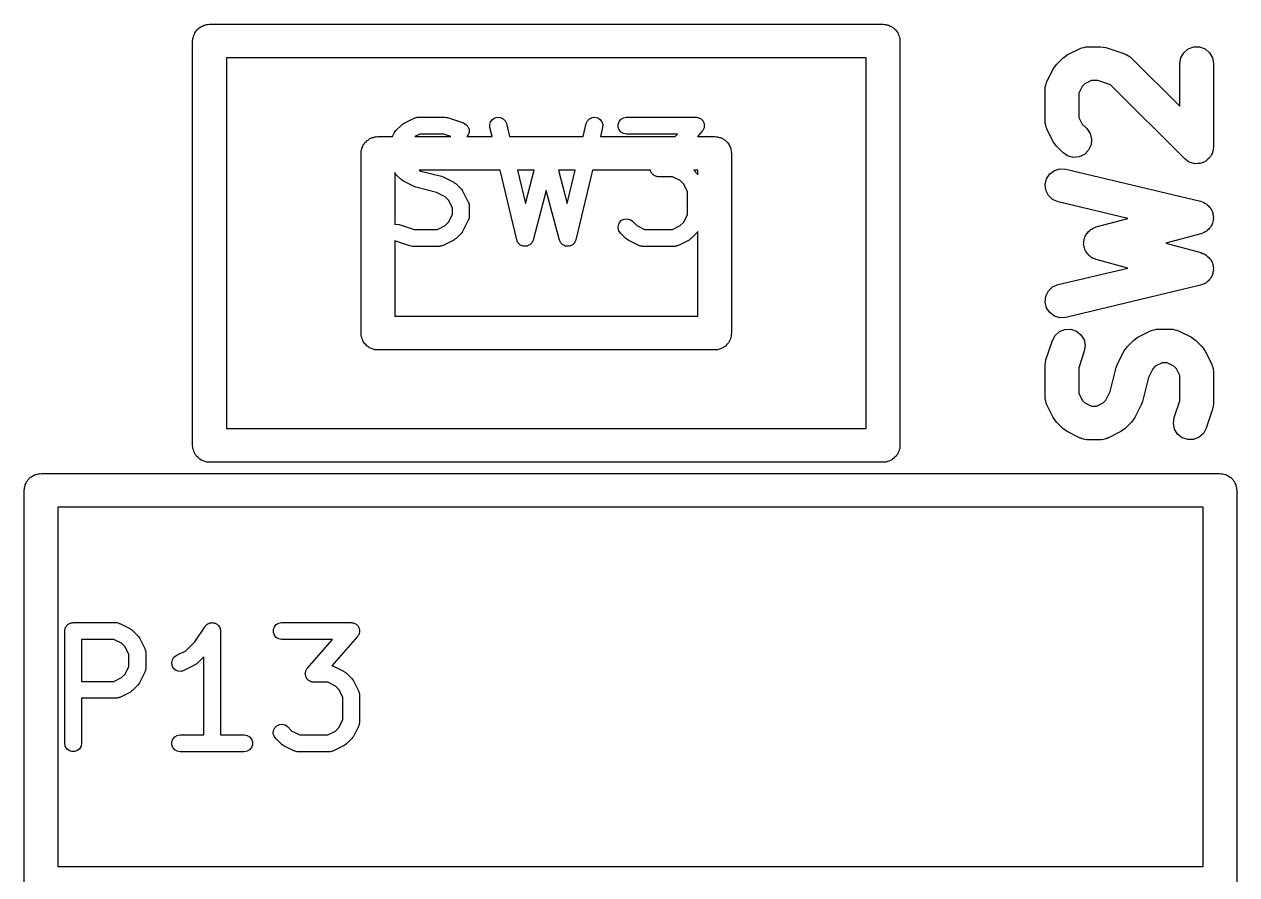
# Model space of a CAD drawing. Extents: x -2.2 to 86.5, y -78.6 to 9.2.
# Drawn here: x -0.15 to 10.65, y -54.62 to -47.05 of the extents above; entities that cross this region are included whole.
import ezdxf

# ---------------------------------------------------------------- set-up
doc = ezdxf.new("R2010")
doc.units = 0
doc.header["$MEASUREMENT"] = 0
doc.layers.add('BLACK', color=7, linetype='CONTINUOUS')

msp = doc.modelspace()

# ---------------------------------------------------------------- linework, layer by layer
at = {"layer": 'Black'}
for p, q in [((1.39515, -47.0951), (1.40358, -47.0851)), ((1.40358, -47.0851), (1.41495, -47.0785)), ((1.41495, -47.0785), (1.425, -47.0701)), ((1.425, -47.0701), (1.43733, -47.0656)), ((1.43733, -47.0656), (1.4487, -47.059)), ((1.4487, -47.059), (1.46162, -47.0568)), ((1.46162, -47.0568), (1.47395, -47.0523)), ((1.47395, -47.0523), (1.48707, -47.0523)), ((1.48707, -47.0523), (1.5, -47.05)), ((1.5, -47.05), (7.5, -47.05)), ((7.5, -47.05), (7.51293, -47.0523)), ((7.51293, -47.0523), (7.52605, -47.0523)), ((7.52605, -47.0523), (7.53838, -47.0568)), ((7.53838, -47.0568), (7.5513, -47.059)), ((7.5513, -47.059), (7.56267, -47.0656)), ((7.56267, -47.0656), (7.575, -47.0701)), ((7.575, -47.0701), (7.58505, -47.0785)), ((7.58505, -47.0785), (7.59642, -47.0851)), ((7.59642, -47.0851), (7.60485, -47.0951)), ((1.35, -47.2), (1.35228, -47.1871)), ((1.35228, -47.174), (1.35677, -47.1616)), ((1.35228, -47.1871), (1.35228, -47.174)), ((1.35677, -47.1616), (1.35905, -47.1487)), ((1.35905, -47.1487), (1.36561, -47.1373)), ((1.36561, -47.1373), (1.3701, -47.125)), ((1.3701, -47.125), (1.37853, -47.1149)), ((1.37853, -47.1149), (1.38509, -47.1036)), ((1.38509, -47.1036), (1.39515, -47.0951)), ((7.60485, -47.0951), (7.61491, -47.1036)), ((7.61491, -47.1036), (7.62147, -47.1149)), ((7.62147, -47.1149), (7.6299, -47.125)), ((7.6299, -47.125), (7.63439, -47.1373)), ((7.63439, -47.1373), (7.64095, -47.1487)), ((7.64095, -47.1487), (7.64323, -47.1616)), ((7.64323, -47.1616), (7.64772, -47.174)), ((7.64772, -47.174), (7.64772, -47.1871)), ((7.64772, -47.1871), (7.65, -47.2)), ((1.35, -50.8), (1.35, -47.2)), ((7.65, -47.2), (7.65, -50.8)), ((9.14006, -47.323), (9.25435, -47.2658)), ((9.25435, -47.2658), (9.26264, -47.2634)), ((9.26264, -47.2634), (9.27013, -47.259)), ((9.27013, -47.259), (9.28743, -47.256)), ((9.28743, -47.256), (9.30428, -47.251)), ((9.30428, -47.251), (9.31292, -47.2515)), ((9.31292, -47.2515), (9.32143, -47.25)), ((9.32143, -47.25), (9.43571, -47.25)), ((9.43571, -47.25), (9.45939, -47.2542)), ((9.45939, -47.2542), (9.48315, -47.2577)), ((9.48315, -47.2577), (9.65458, -47.3148)), ((10.1519, -47.3487), (10.1779, -47.3036)), ((10.1779, -47.3036), (10.2179, -47.2701)), ((10.2179, -47.2701), (10.2668, -47.2523)), ((10.2668, -47.2523), (10.3189, -47.2523)), ((10.3189, -47.2523), (10.3679, -47.2701)), ((10.3679, -47.2701), (10.4078, -47.3036)), ((10.4078, -47.3036), (10.4338, -47.3487)), ((1.65, -47.35), (1.65, -50.65)), ((7.35, -47.35), (1.65, -47.35)), ((7.35, -50.65), (7.35, -47.35)), ((9.03016, -47.4279), (9.04393, -47.4082)), ((9.04393, -47.4082), (9.10108, -47.3511)), ((9.10108, -47.3511), (9.12076, -47.3373)), ((9.12076, -47.3373), (9.14006, -47.323)), ((9.65458, -47.3148), (9.66218, -47.319)), ((9.66218, -47.319), (9.67054, -47.3212)), ((9.67054, -47.3212), (9.68493, -47.3313)), ((9.68493, -47.3313), (9.70039, -47.3396)), ((9.70039, -47.3396), (9.70613, -47.3461)), ((9.70613, -47.3461), (9.71321, -47.3511)), ((9.71321, -47.3511), (10.1429, -47.7807)), ((10.1429, -47.4), (10.1519, -47.3487)), ((10.1429, -47.7807), (10.1429, -47.4)), ((10.4338, -47.3487), (10.4429, -47.4)), ((10.4429, -47.4), (10.4429, -48.1429)), ((8.95869, -47.5615), (9.01584, -47.4472)), ((9.01584, -47.4472), (9.03016, -47.4279)), ((8.94286, -47.6286), (8.94436, -47.6201)), ((8.94384, -47.6114), (8.94885, -47.5946)), ((8.94436, -47.6201), (8.94384, -47.6114)), ((8.94885, -47.5946), (8.9519, -47.5773)), ((8.9519, -47.5773), (8.95623, -47.5698)), ((8.95623, -47.5698), (8.95869, -47.5615)), ((9.27328, -47.6031), (9.24286, -47.664)), ((9.296, -47.5804), (9.27328, -47.6031)), ((9.35684, -47.55), (9.296, -47.5804)), ((9.41137, -47.55), (9.35684, -47.55)), ((9.52611, -47.5882), (9.41137, -47.55)), ((10.1868, -48.2489), (9.52611, -47.5882)), ((8.94286, -47.9143), (8.94286, -47.6286)), ((9.24286, -47.664), (9.24286, -47.8789)), ((3.16125, -47.9946), (3.20887, -47.947)), ((3.20887, -47.947), (3.21871, -47.9401)), ((3.21871, -47.9401), (3.22836, -47.9329)), ((3.22836, -47.9329), (3.3236, -47.8853)), ((3.3236, -47.8853), (3.32775, -47.8841)), ((3.32775, -47.8841), (3.33149, -47.8819)), ((3.33149, -47.8819), (3.34015, -47.8804)), ((3.34015, -47.8804), (3.34857, -47.8779)), ((3.34857, -47.8779), (3.35288, -47.8781)), ((3.35288, -47.8781), (3.35714, -47.8774)), ((3.35714, -47.8774), (3.59524, -47.8774)), ((3.59524, -47.8774), (3.60708, -47.8795)), ((3.60708, -47.8795), (3.61896, -47.8812)), ((3.61896, -47.8812), (3.76181, -47.9288)), ((3.76181, -47.9288), (3.78472, -47.9413)), ((3.78472, -47.9413), (3.802, -47.9607)), ((3.99693, -47.9437), (4.00437, -47.9188)), ((3.99847, -47.9698), (3.99693, -47.9437)), ((4.00437, -47.9188), (4.0199, -47.8979)), ((4.0199, -47.8979), (4.04165, -47.8835)), ((4.04165, -47.8835), (4.06699, -47.8775)), ((4.06699, -47.8775), (4.09286, -47.8805)), ((4.09286, -47.8805), (4.11615, -47.8922)), ((4.11615, -47.8922), (4.13405, -47.9111)), ((4.13405, -47.9111), (4.14439, -47.935)), ((4.14439, -47.935), (4.17177, -48.05)), ((4.82823, -48.05), (4.85561, -47.935)), ((4.85561, -47.935), (4.86595, -47.9111)), ((4.86595, -47.9111), (4.88385, -47.8922)), ((4.88385, -47.8922), (4.90714, -47.8805)), ((4.90714, -47.8805), (4.93301, -47.8775)), ((4.93301, -47.8775), (4.95835, -47.8835)), ((4.95835, -47.8835), (4.9801, -47.8979)), ((4.9801, -47.8979), (4.99563, -47.9188)), ((4.99563, -47.9188), (5.00307, -47.9437)), ((5.00307, -47.9437), (5.00153, -47.9698)), ((5.14042, -47.9394), (5.14933, -47.9149)), ((5.14042, -47.9654), (5.14042, -47.9394)), ((5.14933, -47.9149), (5.16608, -47.8949)), ((5.16608, -47.8949), (5.18863, -47.8819)), ((5.18863, -47.8819), (5.21429, -47.8774)), ((5.21429, -47.8774), (5.83333, -47.8774)), ((5.83333, -47.8774), (5.84055, -47.8787)), ((5.84055, -47.8787), (5.84788, -47.8788)), ((5.84788, -47.8788), (5.85329, -47.8809)), ((5.85329, -47.8809), (5.85899, -47.8819)), ((5.85899, -47.8819), (5.86533, -47.8856)), ((5.86533, -47.8856), (5.87217, -47.8882)), ((5.87217, -47.8882), (5.87653, -47.892)), ((5.87653, -47.892), (5.88154, -47.8949)), ((5.88154, -47.8949), (5.88625, -47.9005)), ((5.88625, -47.9005), (5.89177, -47.9054)), ((5.89177, -47.9054), (5.89457, -47.9104)), ((5.89457, -47.9104), (5.89829, -47.9149)), ((5.89829, -47.9149), (5.90079, -47.9218)), ((5.90079, -47.9218), (5.90433, -47.9282)), ((5.90433, -47.9282), (5.90521, -47.9339)), ((5.90521, -47.9339), (5.90719, -47.9394)), ((5.90719, -47.9394), (5.90719, -47.9467)), ((5.90719, -47.9467), (5.90832, -47.9539)), ((8.94436, -47.9228), (8.94286, -47.9143)), ((8.94384, -47.9314), (8.94436, -47.9228)), ((8.94885, -47.9483), (8.94384, -47.9314)), ((8.9519, -47.9656), (8.94885, -47.9483)), ((9.24286, -47.8789), (9.27328, -47.9397)), ((9.27328, -47.9397), (9.31321, -47.9796)), ((2.93733, -48.0656), (2.9487, -48.059)), ((2.9487, -48.059), (2.96162, -48.0568)), ((2.96162, -48.0568), (2.97395, -48.0523)), ((2.97395, -48.0523), (2.98707, -48.0523)), ((2.98707, -48.0523), (3, -48.05)), ((3, -48.05), (3.12924, -48.05)), ((3.12924, -48.05), (3.1472, -48.0141)), ((3.1472, -48.0141), (3.15437, -48.0044)), ((3.15437, -48.0044), (3.16125, -47.9946)), ((3.37485, -48.0274), (3.32961, -48.05)), ((3.32961, -48.05), (3.65092, -48.05)), ((3.58307, -48.0274), (3.37485, -48.0274)), ((3.65092, -48.05), (3.58307, -48.0274)), ((3.80405, -48.0357), (3.79271, -48.05)), ((3.79271, -48.05), (4.01757, -48.05)), ((3.802, -47.9607), (3.81157, -47.985)), ((3.81228, -48.011), (3.80405, -48.0357)), ((3.81157, -47.985), (3.81228, -48.011)), ((4.01757, -48.05), (3.99847, -47.9698)), ((4.17177, -48.05), (4.82823, -48.05)), ((5.00153, -47.9698), (4.98243, -48.05)), ((4.98243, -48.05), (5.64826, -48.05)), ((5.14933, -47.9899), (5.14042, -47.9654)), ((5.16608, -48.0098), (5.14933, -47.9899)), ((5.18863, -48.0229), (5.16608, -48.0098)), ((5.21429, -48.0274), (5.18863, -48.0229)), ((5.66805, -48.0274), (5.21429, -48.0274)), ((5.64826, -48.05), (5.66805, -48.0274)), ((5.88978, -48.0018), (5.84757, -48.05)), ((5.84757, -48.05), (6, -48.05)), ((5.89357, -47.9955), (5.88978, -48.0018)), ((5.89829, -47.9899), (5.89357, -47.9955)), ((5.90027, -47.9844), (5.89829, -47.9899)), ((5.90327, -47.9795), (5.90027, -47.9844)), ((5.90469, -47.9723), (5.90327, -47.9795)), ((5.90719, -47.9654), (5.90469, -47.9723)), ((5.90832, -47.9539), (5.90719, -47.9596)), ((5.90719, -47.9596), (5.90719, -47.9654)), ((6, -48.05), (6.01293, -48.0523)), ((6.01293, -48.0523), (6.02605, -48.0523)), ((6.02605, -48.0523), (6.03838, -48.0568)), ((6.03838, -48.0568), (6.0513, -48.059)), ((6.0513, -48.059), (6.06267, -48.0656)), ((8.95623, -47.9731), (8.9519, -47.9656)), ((8.95869, -47.9814), (8.95623, -47.9731)), ((9.01584, -48.0957), (8.95869, -47.9814)), ((9.31321, -47.9796), (9.34309, -48.0223)), ((9.34309, -48.0223), (9.35657, -48.0726)), ((2.85228, -48.174), (2.85677, -48.1616)), ((2.85677, -48.1616), (2.85905, -48.1487)), ((2.85905, -48.1487), (2.86561, -48.1373)), ((2.86561, -48.1373), (2.8701, -48.125)), ((2.8701, -48.125), (2.87853, -48.1149)), ((2.87853, -48.1149), (2.88509, -48.1036)), ((2.88509, -48.1036), (2.89515, -48.0951)), ((2.89515, -48.0951), (2.90358, -48.0851)), ((2.90358, -48.0851), (2.91495, -48.0785)), ((2.91495, -48.0785), (2.925, -48.0701)), ((2.925, -48.0701), (2.93733, -48.0656)), ((6.06267, -48.0656), (6.075, -48.0701)), ((6.075, -48.0701), (6.08505, -48.0785)), ((6.08505, -48.0785), (6.09642, -48.0851)), ((6.09642, -48.0851), (6.10485, -48.0951)), ((6.10485, -48.0951), (6.11491, -48.1036)), ((6.11491, -48.1036), (6.12147, -48.1149)), ((6.12147, -48.1149), (6.1299, -48.125)), ((6.1299, -48.125), (6.13439, -48.1373)), ((6.13439, -48.1373), (6.14095, -48.1487)), ((6.14095, -48.1487), (6.14323, -48.1616)), ((6.14323, -48.1616), (6.14772, -48.174)), ((9.03016, -48.115), (9.01584, -48.0957)), ((9.04393, -48.1346), (9.03016, -48.115)), ((9.10108, -48.1918), (9.04393, -48.1346)), ((9.35203, -48.1245), (9.33001, -48.1717)), ((9.35657, -48.0726), (9.35203, -48.1245)), ((10.4395, -48.1622), (10.4377, -48.1817)), ((10.4429, -48.1429), (10.4395, -48.1622)), ((2.85, -48.2), (2.85228, -48.1871)), ((2.85, -49.8), (2.85, -48.2)), ((2.85228, -48.1871), (2.85228, -48.174)), ((6.14772, -48.174), (6.14772, -48.1871)), ((6.14772, -48.1871), (6.15, -48.2)), ((6.15, -48.2), (6.15, -49.8)), ((9.14375, -48.2217), (9.10108, -48.1918)), ((9.19407, -48.2351), (9.14375, -48.2217)), ((9.24597, -48.2306), (9.19407, -48.2351)), ((9.29318, -48.2086), (9.24597, -48.2306)), ((9.33001, -48.1717), (9.29318, -48.2086)), ((10.2028, -48.2602), (10.1868, -48.2489)), ((10.2179, -48.2728), (10.2028, -48.2602)), ((10.2241, -48.275), (10.2179, -48.2728)), ((10.2295, -48.2788), (10.2241, -48.275)), ((10.3679, -48.2728), (10.3494, -48.2795)), ((10.3729, -48.2685), (10.3679, -48.2728)), ((10.3789, -48.2657), (10.3729, -48.2685)), ((10.3927, -48.2519), (10.3789, -48.2657)), ((10.4078, -48.2393), (10.3927, -48.2519)), ((10.4111, -48.2336), (10.4078, -48.2393)), ((10.4157, -48.2289), (10.4111, -48.2336)), ((10.424, -48.2111), (10.4157, -48.2289)), ((10.4338, -48.1942), (10.424, -48.2111)), ((10.435, -48.1877), (10.4338, -48.1942)), ((10.4377, -48.1817), (10.435, -48.1877)), ((3.15437, -48.3765), (3.15, -48.3706)), ((3.15, -48.3706), (3.15, -48.8328)), ((3.16125, -48.3864), (3.15437, -48.3765)), ((4.089, -48.35), (3.36771, -48.35)), ((3.36771, -48.35), (3.38332, -48.3578)), ((3.38332, -48.3578), (3.56581, -48.4034)), ((4.23656, -48.9698), (4.089, -48.35)), ((4.2432, -48.35), (4.31364, -48.6459)), ((4.39254, -48.35), (4.2432, -48.35)), ((4.31364, -48.6459), (4.39254, -48.35)), ((4.60746, -48.35), (4.68636, -48.6459)), ((4.7568, -48.35), (4.60746, -48.35)), ((4.68636, -48.6459), (4.7568, -48.35)), ((4.911, -48.35), (4.76344, -48.9698)), ((5.42746, -48.35), (4.911, -48.35)), ((5.42812, -48.3518), (5.42746, -48.35)), ((5.42901, -48.3575), (5.42812, -48.3518)), ((5.43254, -48.3639), (5.42901, -48.3575)), ((5.43505, -48.3708), (5.43254, -48.3639)), ((5.43877, -48.3753), (5.43505, -48.3708)), ((5.44156, -48.3803), (5.43877, -48.3753)), ((5.44708, -48.3852), (5.44156, -48.3803)), ((5.81321, -48.35), (5.83875, -48.3755)), ((5.85, -48.35), (5.81321, -48.35)), ((5.83875, -48.3755), (5.84563, -48.3854)), ((5.85, -48.3913), (5.85, -48.35)), ((8.95519, -48.4262), (8.98386, -48.3827)), ((8.98386, -48.3827), (9.02568, -48.3516)), ((9.02568, -48.3516), (9.0756, -48.3367)), ((9.0756, -48.3367), (9.1276, -48.3398)), ((9.1276, -48.3398), (10.3276, -48.6255)), ((10.2484, -48.2839), (10.2295, -48.2788)), ((10.2668, -48.2906), (10.2484, -48.2839)), ((10.2734, -48.2906), (10.2668, -48.2906)), ((10.2798, -48.2923), (10.2734, -48.2906)), ((10.2993, -48.2906), (10.2798, -48.2923)), ((10.3189, -48.2906), (10.2993, -48.2906)), ((10.3251, -48.2883), (10.3189, -48.2906)), ((10.3317, -48.2877), (10.3251, -48.2883)), ((10.3494, -48.2795), (10.3317, -48.2877)), ((3.20887, -48.434), (3.16125, -48.3864)), ((3.21871, -48.4409), (3.20887, -48.434)), ((3.22836, -48.448), (3.21871, -48.4409)), ((3.3236, -48.4957), (3.22836, -48.448)), ((3.56581, -48.4034), (3.5733, -48.4068)), ((3.5733, -48.4068), (3.58116, -48.4091)), ((3.58116, -48.4091), (3.6764, -48.4567)), ((3.6764, -48.4567), (3.68606, -48.4639)), ((3.68606, -48.4639), (3.69589, -48.4708)), ((3.69589, -48.4708), (3.74351, -48.5184)), ((5.45179, -48.3908), (5.44708, -48.3852)), ((5.45681, -48.3937), (5.45179, -48.3908)), ((5.46116, -48.3975), (5.45681, -48.3937)), ((5.468, -48.4001), (5.46116, -48.3975)), ((5.47435, -48.4038), (5.468, -48.4001)), ((5.48005, -48.4048), (5.47435, -48.4038)), ((5.48545, -48.4069), (5.48005, -48.4048)), ((5.49278, -48.4071), (5.48545, -48.4069)), ((5.5, -48.4083), (5.49278, -48.4071)), ((5.62515, -48.4083), (5.5, -48.4083)), ((5.69367, -48.4426), (5.62515, -48.4083)), ((5.72408, -48.473), (5.69367, -48.4426)), ((5.75833, -48.5415), (5.72408, -48.473)), ((5.84563, -48.3854), (5.85, -48.3913)), ((8.94312, -48.4768), (8.95519, -48.4262)), ((8.94911, -48.5286), (8.94312, -48.4768)), ((3.33146, -48.498), (3.3236, -48.4957)), ((3.33895, -48.5013), (3.33146, -48.498)), ((3.52144, -48.547), (3.33895, -48.5013)), ((3.59843, -48.5854), (3.52144, -48.547)), ((3.62884, -48.6159), (3.59843, -48.5854)), ((3.74351, -48.5184), (3.75039, -48.5282)), ((3.75039, -48.5282), (3.75756, -48.5379)), ((3.75756, -48.5379), (3.80518, -48.6331)), ((4.5, -48.5292), (4.38199, -48.9717)), ((4.61801, -48.9717), (4.5, -48.5292)), ((5.75833, -48.7442), (5.75833, -48.5415)), ((8.97245, -48.5752), (8.94911, -48.5286)), ((9.0103, -48.611), (8.97245, -48.5752)), ((3.6631, -48.6844), (3.62884, -48.6159)), ((3.6631, -48.7442), (3.6631, -48.6844)), ((3.80518, -48.6331), (3.80641, -48.6373)), ((3.80641, -48.6373), (3.80857, -48.641)), ((3.80857, -48.641), (3.8101, -48.6497)), ((3.8101, -48.6497), (3.8126, -48.6581)), ((3.8126, -48.6581), (3.81234, -48.6624)), ((3.81234, -48.6624), (3.8131, -48.6667)), ((3.8131, -48.6667), (3.8131, -48.7619)), ((9.05811, -48.6316), (9.0103, -48.611)), ((9.67983, -48.7797), (9.05811, -48.6316)), ((10.3276, -48.6255), (10.3416, -48.6316)), ((10.3416, -48.6316), (10.3564, -48.6356)), ((10.3564, -48.6356), (10.3654, -48.6418)), ((10.3654, -48.6418), (10.3754, -48.6462)), ((10.3754, -48.6462), (10.3865, -48.6567)), ((10.3865, -48.6567), (10.399, -48.6655)), ((10.399, -48.6655), (10.4053, -48.6745)), ((10.4053, -48.6745), (10.4133, -48.682)), ((10.4133, -48.682), (10.4201, -48.6957)), ((10.4201, -48.6957), (10.4289, -48.7082)), ((3.59843, -48.8431), (3.62884, -48.8127)), ((3.62884, -48.8127), (3.6631, -48.7442)), ((3.80518, -48.7954), (3.75756, -48.8907)), ((3.80641, -48.7913), (3.80518, -48.7954)), ((3.80857, -48.7876), (3.80641, -48.7913)), ((3.8101, -48.7789), (3.80857, -48.7876)), ((3.8126, -48.7705), (3.8101, -48.7789)), ((3.8131, -48.7619), (3.81234, -48.7662)), ((3.81234, -48.7662), (3.8126, -48.7705)), ((5.14184, -48.8377), (5.15285, -48.8141)), ((5.15285, -48.8141), (5.17127, -48.7957)), ((5.17127, -48.7957), (5.19487, -48.7847)), ((5.19487, -48.7847), (5.22082, -48.7824)), ((5.22082, -48.7824), (5.24598, -48.7892)), ((5.24598, -48.7892), (5.26732, -48.8041)), ((5.26732, -48.8041), (5.30633, -48.8431)), ((5.69367, -48.8431), (5.72408, -48.8127)), ((5.72408, -48.8127), (5.75833, -48.7442)), ((9.39706, -48.8551), (9.67983, -48.7797)), ((10.4289, -48.7082), (10.4317, -48.7188)), ((10.4317, -48.7188), (10.4366, -48.7286)), ((10.4377, -48.8104), (10.4331, -48.8203)), ((10.4366, -48.7286), (10.4384, -48.7438)), ((10.4391, -48.7952), (10.4377, -48.8104)), ((10.4384, -48.7438), (10.4423, -48.7585)), ((10.4426, -48.7803), (10.4391, -48.7952)), ((10.4423, -48.7585), (10.4413, -48.7694)), ((10.4413, -48.7694), (10.4426, -48.7803)), ((3.15, -48.8328), (3.16462, -48.8298)), ((3.16462, -48.8298), (3.19038, -48.8336)), ((3.19038, -48.8336), (3.32169, -48.8774)), ((3.32169, -48.8774), (3.52991, -48.8774)), ((3.52991, -48.8774), (3.59843, -48.8431)), ((3.74351, -48.9102), (3.69589, -48.9578)), ((3.75039, -48.9003), (3.74351, -48.9102)), ((3.75756, -48.8907), (3.75039, -48.9003)), ((5.13957, -48.8637), (5.14184, -48.8377)), ((5.14631, -48.8888), (5.13957, -48.8637)), ((5.16125, -48.9102), (5.14631, -48.8888)), ((5.20887, -48.9578), (5.16125, -48.9102)), ((5.30633, -48.8431), (5.37485, -48.8774)), ((5.37485, -48.8774), (5.62515, -48.8774)), ((5.62515, -48.8774), (5.69367, -48.8431)), ((5.83875, -48.9102), (5.79113, -48.9578)), ((5.84563, -48.9003), (5.83875, -48.9102)), ((5.85, -48.8945), (5.84563, -48.9003)), ((5.85, -49.65), (5.85, -48.8945)), ((9.30731, -48.9259), (9.31294, -48.9138)), ((9.31294, -48.9138), (9.32211, -48.9047)), ((9.32211, -48.9047), (9.32952, -48.8941)), ((9.32952, -48.8941), (9.34041, -48.8864)), ((9.34041, -48.8864), (9.34982, -48.877)), ((9.34982, -48.877), (9.36156, -48.8716)), ((9.36156, -48.8716), (9.37216, -48.8641)), ((9.37216, -48.8641), (9.385, -48.8607)), ((9.385, -48.8607), (9.39706, -48.8551)), ((10.3315, -48.9164), (10.0179, -49)), ((10.3454, -48.9099), (10.3315, -48.9164)), ((10.36, -48.9055), (10.3454, -48.9099)), ((10.3688, -48.899), (10.36, -48.9055)), ((10.3787, -48.8944), (10.3688, -48.899)), ((10.3896, -48.8836), (10.3787, -48.8944)), ((10.4019, -48.8745), (10.3896, -48.8836)), ((10.4079, -48.8653), (10.4019, -48.8745)), ((10.4156, -48.8576), (10.4079, -48.8653)), ((10.4221, -48.8438), (10.4156, -48.8576)), ((10.4305, -48.831), (10.4221, -48.8438)), ((10.4331, -48.8203), (10.4305, -48.831)), ((3.28581, -49.0235), (3.15, -48.9783)), ((3.15, -48.9783), (3.15, -49.65)), ((3.29769, -49.0253), (3.28581, -49.0235)), ((3.30952, -49.0274), (3.29769, -49.0253)), ((3.54762, -49.0274), (3.30952, -49.0274)), ((3.55188, -49.0266), (3.54762, -49.0274)), ((3.55619, -49.0269), (3.55188, -49.0266)), ((3.56461, -49.0244), (3.55619, -49.0269)), ((3.57327, -49.0229), (3.56461, -49.0244)), ((3.57702, -49.0207), (3.57327, -49.0229)), ((3.58116, -49.0195), (3.57702, -49.0207)), ((3.6764, -48.9718), (3.58116, -49.0195)), ((3.68606, -48.9647), (3.6764, -48.9718)), ((3.69589, -48.9578), (3.68606, -48.9647)), ((4.2396, -48.9768), (4.23656, -48.9698)), ((4.24159, -48.9842), (4.2396, -48.9768)), ((4.24473, -48.9886), (4.24159, -48.9842)), ((4.2469, -48.9937), (4.24473, -48.9886)), ((4.25216, -48.9992), (4.2469, -48.9937)), ((4.25655, -49.0055), (4.25216, -48.9992)), ((4.26104, -49.0086), (4.25655, -49.0055)), ((4.2648, -49.0126), (4.26104, -49.0086)), ((4.27163, -49.016), (4.2648, -49.0126)), ((4.27791, -49.0204), (4.27163, -49.016)), ((4.2832, -49.0218), (4.27791, -49.0204)), ((4.28809, -49.0243), (4.2832, -49.0218)), ((4.29569, -49.0251), (4.28809, -49.0243)), ((4.30308, -49.0271), (4.29569, -49.0251)), ((4.30853, -49.0266), (4.30308, -49.0271)), ((4.31396, -49.0272), (4.30853, -49.0266)), ((4.32141, -49.0255), (4.31396, -49.0272)), ((4.32902, -49.0248), (4.32141, -49.0255)), ((4.33397, -49.0225), (4.32902, -49.0248)), ((4.3393, -49.0212), (4.33397, -49.0225)), ((4.34569, -49.017), (4.3393, -49.0212)), ((4.35262, -49.0138), (4.34569, -49.017)), ((4.35648, -49.0099), (4.35262, -49.0138)), ((4.36105, -49.0069), (4.35648, -49.0099)), ((4.36561, -49.0007), (4.36105, -49.0069)), ((4.37101, -48.9953), (4.36561, -49.0007)), ((4.37332, -48.9904), (4.37101, -48.9953)), ((4.37658, -48.986), (4.37332, -48.9904)), ((4.37877, -48.9786), (4.37658, -48.986)), ((4.38199, -48.9717), (4.37877, -48.9786)), ((4.62123, -48.9786), (4.61801, -48.9717)), ((4.62342, -48.986), (4.62123, -48.9786)), ((4.62668, -48.9904), (4.62342, -48.986)), ((4.62899, -48.9953), (4.62668, -48.9904)), ((4.63439, -49.0007), (4.62899, -48.9953)), ((4.63895, -49.0069), (4.63439, -49.0007)), ((4.64352, -49.0099), (4.63895, -49.0069)), ((4.64739, -49.0138), (4.64352, -49.0099)), ((4.65431, -49.017), (4.64739, -49.0138)), ((4.6607, -49.0212), (4.65431, -49.017)), ((4.66602, -49.0225), (4.6607, -49.0212)), ((4.67098, -49.0248), (4.66602, -49.0225)), ((4.6786, -49.0255), (4.67098, -49.0248)), ((4.68604, -49.0272), (4.6786, -49.0255)), ((4.69147, -49.0266), (4.68604, -49.0272)), ((4.69692, -49.0271), (4.69147, -49.0266)), ((4.70432, -49.0251), (4.69692, -49.0271)), ((4.71191, -49.0243), (4.70432, -49.0251)), ((4.7168, -49.0218), (4.71191, -49.0243)), ((4.72209, -49.0204), (4.7168, -49.0218)), ((4.72837, -49.016), (4.72209, -49.0204)), ((4.7352, -49.0126), (4.72837, -49.016)), ((4.73895, -49.0086), (4.7352, -49.0126)), ((4.74345, -49.0055), (4.73895, -49.0086)), ((4.74784, -48.9992), (4.74345, -49.0055)), ((4.7531, -48.9937), (4.74784, -48.9992)), ((4.75527, -48.9886), (4.7531, -48.9937)), ((4.75841, -48.9842), (4.75527, -48.9886)), ((4.7604, -48.9768), (4.75841, -48.9842)), ((4.76344, -48.9698), (4.7604, -48.9768)), ((5.21871, -48.9647), (5.20887, -48.9578)), ((5.22836, -48.9718), (5.21871, -48.9647)), ((5.3236, -49.0195), (5.22836, -48.9718)), ((5.32775, -49.0207), (5.3236, -49.0195)), ((5.33149, -49.0229), (5.32775, -49.0207)), ((5.34015, -49.0244), (5.33149, -49.0229)), ((5.34857, -49.0269), (5.34015, -49.0244)), ((5.35288, -49.0266), (5.34857, -49.0269)), ((5.35714, -49.0274), (5.35288, -49.0266)), ((5.64286, -49.0274), (5.35714, -49.0274)), ((5.64712, -49.0266), (5.64286, -49.0274)), ((5.65143, -49.0269), (5.64712, -49.0266)), ((5.65985, -49.0244), (5.65143, -49.0269)), ((5.66851, -49.0229), (5.65985, -49.0244)), ((5.67226, -49.0207), (5.66851, -49.0229)), ((5.6764, -49.0195), (5.67226, -49.0207)), ((5.77164, -48.9718), (5.6764, -49.0195)), ((5.7813, -48.9647), (5.77164, -48.9718)), ((5.79113, -48.9578), (5.7813, -48.9647)), ((9.28627, -48.9871), (9.2897, -48.9743)), ((9.28741, -49), (9.28627, -48.9871)), ((9.28627, -49.0129), (9.28741, -49)), ((9.2897, -49.0257), (9.28627, -49.0129)), ((9.2897, -48.9743), (9.29087, -48.961)), ((9.29087, -49.039), (9.2897, -49.0257)), ((9.29087, -48.961), (9.29636, -48.9493)), ((9.29636, -48.9493), (9.29969, -48.9368)), ((9.29969, -48.9368), (9.30731, -48.9259)), ((10.0179, -49), (10.3315, -49.0836)), ((9.29636, -49.0507), (9.29087, -49.039)), ((9.29969, -49.0632), (9.29636, -49.0507)), ((9.30731, -49.0741), (9.29969, -49.0632)), ((9.31294, -49.0862), (9.30731, -49.0741)), ((9.32211, -49.0953), (9.31294, -49.0862)), ((9.32952, -49.1059), (9.32211, -49.0953)), ((9.34041, -49.1136), (9.32952, -49.1059)), ((9.34982, -49.123), (9.34041, -49.1136)), ((9.36156, -49.1284), (9.34982, -49.123)), ((9.37216, -49.1359), (9.36156, -49.1284)), ((9.38501, -49.1393), (9.37216, -49.1359)), ((9.39706, -49.1449), (9.38501, -49.1393)), ((10.3315, -49.0836), (10.3454, -49.0901)), ((10.3454, -49.0901), (10.36, -49.0945)), ((10.36, -49.0945), (10.3688, -49.101)), ((10.3688, -49.101), (10.3787, -49.1056)), ((10.3787, -49.1056), (10.3896, -49.1164)), ((10.3896, -49.1164), (10.4019, -49.1255)), ((10.4019, -49.1255), (10.4079, -49.1347)), ((10.4079, -49.1347), (10.4156, -49.1424)), ((9.05811, -49.3684), (9.67982, -49.2203)), ((9.67982, -49.2203), (9.39706, -49.1449)), ((10.4156, -49.1424), (10.4221, -49.1562)), ((10.4221, -49.1562), (10.4305, -49.169)), ((10.4305, -49.169), (10.4331, -49.1797)), ((10.4331, -49.1797), (10.4377, -49.1896)), ((10.4377, -49.1896), (10.4391, -49.2048)), ((10.4423, -49.2415), (10.4384, -49.2562)), ((10.4391, -49.2048), (10.4426, -49.2197)), ((10.4426, -49.2197), (10.4413, -49.2306)), ((10.4413, -49.2306), (10.4423, -49.2415)), ((10.3754, -49.3538), (10.3654, -49.3582)), ((10.3865, -49.3433), (10.3754, -49.3538)), ((10.399, -49.3345), (10.3865, -49.3433)), ((10.4053, -49.3255), (10.399, -49.3345)), ((10.4133, -49.318), (10.4053, -49.3255)), ((10.4201, -49.3043), (10.4133, -49.318)), ((10.4289, -49.2918), (10.4201, -49.3043)), ((10.4317, -49.2812), (10.4289, -49.2918)), ((10.4366, -49.2714), (10.4317, -49.2812)), ((10.4384, -49.2562), (10.4366, -49.2714)), ((8.94911, -49.4714), (8.97245, -49.4248)), ((8.97245, -49.4248), (9.0103, -49.389)), ((9.0103, -49.389), (9.05811, -49.3684)), ((10.3276, -49.3745), (9.1276, -49.6602)), ((10.3416, -49.3684), (10.3276, -49.3745)), ((10.3564, -49.3644), (10.3416, -49.3684)), ((10.3654, -49.3582), (10.3564, -49.3644)), ((8.94312, -49.5232), (8.94911, -49.4714)), ((8.95519, -49.5738), (8.94312, -49.5232)), ((3.15, -49.65), (5.85, -49.65)), ((8.98386, -49.6173), (8.95519, -49.5738)), ((9.02568, -49.6484), (8.98386, -49.6173)), ((9.0756, -49.6633), (9.02568, -49.6484)), ((9.1276, -49.6602), (9.0756, -49.6633)), ((9.0325, -49.821), (9.07148, -49.7865)), ((9.07148, -49.7865), (9.11993, -49.7673)), ((9.11993, -49.7673), (9.172, -49.7659)), ((9.172, -49.7659), (9.22142, -49.7824)), ((9.22142, -49.7824), (9.26223, -49.8148)), ((9.76863, -49.8373), (9.88292, -49.7801)), ((9.88292, -49.7801), (9.89121, -49.7777)), ((9.89121, -49.7777), (9.8987, -49.7733)), ((9.8987, -49.7733), (9.916, -49.7703)), ((9.916, -49.7703), (9.93285, -49.7653)), ((9.93285, -49.7653), (9.94149, -49.7658)), ((9.94149, -49.7658), (9.95, -49.7643)), ((9.95, -49.7643), (10.0643, -49.7643)), ((10.0643, -49.7643), (10.0728, -49.7658)), ((10.0728, -49.7658), (10.0814, -49.7653)), ((10.0814, -49.7653), (10.0983, -49.7703)), ((10.0983, -49.7703), (10.1156, -49.7733)), ((10.1156, -49.7733), (10.1231, -49.7777)), ((10.1231, -49.7777), (10.1314, -49.7801)), ((10.1314, -49.7801), (10.2457, -49.8373)), ((2.85228, -49.8129), (2.85, -49.8)), ((2.85228, -49.826), (2.85228, -49.8129)), ((2.85677, -49.8384), (2.85228, -49.826)), ((2.85905, -49.8513), (2.85677, -49.8384)), ((2.86561, -49.8627), (2.85905, -49.8513)), ((2.8701, -49.875), (2.86561, -49.8627)), ((2.87853, -49.8851), (2.8701, -49.875)), ((2.88509, -49.8964), (2.87853, -49.8851)), ((6.12147, -49.8851), (6.11491, -49.8964)), ((6.1299, -49.875), (6.12147, -49.8851)), ((6.13439, -49.8627), (6.1299, -49.875)), ((6.14095, -49.8513), (6.13439, -49.8627)), ((6.14323, -49.8384), (6.14095, -49.8513)), ((6.14772, -49.826), (6.14323, -49.8384)), ((6.15, -49.8), (6.14772, -49.8129)), ((6.14772, -49.8129), (6.14772, -49.826)), ((8.95055, -50.0383), (9.0077, -49.8669)), ((9.0077, -49.8669), (9.0325, -49.821)), ((9.26223, -49.8148), (9.2895, -49.8592)), ((9.2895, -49.8592), (9.29994, -49.9102)), ((9.6725, -49.9225), (9.72965, -49.8654)), ((9.72965, -49.8654), (9.74933, -49.8516)), ((9.74933, -49.8516), (9.76863, -49.8373)), ((10.2457, -49.8373), (10.265, -49.8516)), ((10.265, -49.8516), (10.2846, -49.8654)), ((10.2846, -49.8654), (10.3418, -49.9225)), ((2.89515, -49.9049), (2.88509, -49.8964)), ((2.90358, -49.9149), (2.89515, -49.9049)), ((2.91495, -49.9215), (2.90358, -49.9149)), ((2.925, -49.9299), (2.91495, -49.9215)), ((2.93733, -49.9344), (2.925, -49.9299)), ((2.9487, -49.941), (2.93733, -49.9344)), ((2.96162, -49.9432), (2.9487, -49.941)), ((2.97395, -49.9477), (2.96162, -49.9432)), ((2.98707, -49.9477), (2.97395, -49.9477)), ((3, -49.95), (2.98707, -49.9477)), ((6, -49.95), (3, -49.95)), ((6.01293, -49.9477), (6, -49.95)), ((6.02605, -49.9477), (6.01293, -49.9477)), ((6.03838, -49.9432), (6.02605, -49.9477)), ((6.0513, -49.941), (6.03838, -49.9432)), ((6.06267, -49.9344), (6.0513, -49.941)), ((6.075, -49.9299), (6.06267, -49.9344)), ((6.08505, -49.9215), (6.075, -49.9299)), ((6.09642, -49.9149), (6.08505, -49.9215)), ((6.10485, -49.9049), (6.09642, -49.9149)), ((6.11491, -49.8964), (6.10485, -49.9049)), ((9.2923, -49.9617), (9.24286, -50.1101)), ((9.29994, -49.9102), (9.2923, -49.9617)), ((9.58726, -50.0758), (9.64441, -49.9615)), ((9.64441, -49.9615), (9.65873, -49.9422)), ((9.65873, -49.9422), (9.6725, -49.9225)), ((10.3418, -49.9225), (10.3556, -49.9422)), ((10.3556, -49.9422), (10.3699, -49.9615)), ((10.3699, -49.9615), (10.427, -50.0758)), ((8.94286, -50.0857), (8.94703, -50.062)), ((8.94286, -50.3714), (8.94286, -50.0857)), ((8.94703, -50.062), (8.95055, -50.0383)), ((9.24286, -50.1101), (9.24286, -50.336)), ((9.52276, -50.3191), (9.57591, -50.1065)), ((9.57591, -50.1065), (9.58259, -50.0915)), ((9.58259, -50.0915), (9.58726, -50.0758)), ((9.92457, -50.0947), (9.90185, -50.1174)), ((9.98541, -50.0643), (9.92457, -50.0947)), ((10.0289, -50.0643), (9.98541, -50.0643)), ((10.0897, -50.0947), (10.0289, -50.0643)), ((10.1124, -50.1174), (10.0897, -50.0947)), ((10.427, -50.0758), (10.4295, -50.0841)), ((10.4295, -50.0841), (10.4338, -50.0916)), ((10.4338, -50.0916), (10.4369, -50.1089)), ((10.4369, -50.1089), (10.4419, -50.1257)), ((9.86296, -50.1952), (9.80981, -50.4078)), ((9.90185, -50.1174), (9.86296, -50.1952)), ((10.1429, -50.1783), (10.1124, -50.1174)), ((10.1429, -50.4042), (10.1429, -50.1783)), ((10.4419, -50.1257), (10.4414, -50.1343)), ((10.4414, -50.1343), (10.4429, -50.1429)), ((10.4429, -50.1429), (10.4429, -50.4286)), ((9.48386, -50.3969), (9.52276, -50.3191)), ((8.94436, -50.3799), (8.94286, -50.3714)), ((8.94384, -50.3886), (8.94436, -50.3799)), ((8.94885, -50.4054), (8.94384, -50.3886)), ((8.9519, -50.4227), (8.94885, -50.4054)), ((8.95623, -50.4302), (8.9519, -50.4227)), ((8.95869, -50.4385), (8.95623, -50.4302)), ((9.24286, -50.336), (9.27328, -50.3969)), ((9.27328, -50.3969), (9.296, -50.4196)), ((9.296, -50.4196), (9.35684, -50.45)), ((9.4003, -50.45), (9.46115, -50.4196)), ((9.46115, -50.4196), (9.48386, -50.3969)), ((9.80313, -50.4228), (9.79845, -50.4385)), ((9.80981, -50.4078), (9.80313, -50.4228)), ((10.0934, -50.5526), (10.1429, -50.4042)), ((10.4429, -50.4286), (10.4387, -50.4522)), ((9.01584, -50.5528), (8.95869, -50.4385)), ((9.35684, -50.45), (9.4003, -50.45)), ((9.79845, -50.4385), (9.74131, -50.5528)), ((10.4352, -50.476), (10.378, -50.6474)), ((10.4387, -50.4522), (10.4352, -50.476)), ((1.65, -50.65), (7.35, -50.65)), ((9.03016, -50.5721), (9.01584, -50.5528)), ((9.04393, -50.5918), (9.03016, -50.5721)), ((9.10108, -50.6489), (9.04393, -50.5918)), ((9.12076, -50.6627), (9.10108, -50.6489)), ((9.65607, -50.6489), (9.63639, -50.6627)), ((9.71321, -50.5918), (9.65607, -50.6489)), ((9.72699, -50.5721), (9.71321, -50.5918)), ((9.74131, -50.5528), (9.72699, -50.5721)), ((10.0858, -50.6041), (10.0934, -50.5526)), ((10.0962, -50.6551), (10.0858, -50.6041)), ((10.378, -50.6474), (10.3532, -50.6932)), ((9.14006, -50.677), (9.12076, -50.6627)), ((9.25435, -50.7342), (9.14006, -50.677)), ((9.26264, -50.7366), (9.25435, -50.7342)), ((9.27013, -50.741), (9.26264, -50.7366)), ((9.28743, -50.744), (9.27013, -50.741)), ((9.30428, -50.749), (9.28743, -50.744)), ((9.31292, -50.7485), (9.30428, -50.749)), ((9.32143, -50.75), (9.31292, -50.7485)), ((9.43571, -50.75), (9.32143, -50.75)), ((9.44423, -50.7485), (9.43571, -50.75)), ((9.45286, -50.749), (9.44423, -50.7485)), ((9.46971, -50.744), (9.45286, -50.749)), ((9.48702, -50.741), (9.46971, -50.744)), ((9.49451, -50.7366), (9.48702, -50.741)), ((9.5028, -50.7342), (9.49451, -50.7366)), ((9.61708, -50.677), (9.5028, -50.7342)), ((9.63639, -50.6627), (9.61708, -50.677)), ((10.1235, -50.6995), (10.0962, -50.6551)), ((10.1643, -50.7319), (10.1235, -50.6995)), ((10.2137, -50.7484), (10.1643, -50.7319)), ((10.2658, -50.747), (10.2137, -50.7484)), ((10.3142, -50.7278), (10.2658, -50.747)), ((10.3532, -50.6932), (10.3142, -50.7278)), ((1.35228, -50.8129), (1.35, -50.8)), ((1.35228, -50.826), (1.35228, -50.8129)), ((1.35677, -50.8384), (1.35228, -50.826)), ((1.35905, -50.8513), (1.35677, -50.8384)), ((1.36561, -50.8627), (1.35905, -50.8513)), ((1.3701, -50.875), (1.36561, -50.8627)), ((7.63439, -50.8627), (7.6299, -50.875)), ((7.64095, -50.8513), (7.63439, -50.8627)), ((7.64323, -50.8384), (7.64095, -50.8513)), ((7.64772, -50.826), (7.64323, -50.8384)), ((7.65, -50.8), (7.64772, -50.8129)), ((7.64772, -50.8129), (7.64772, -50.826)), ((1.37853, -50.8851), (1.3701, -50.875)), ((1.38509, -50.8964), (1.37853, -50.8851)), ((1.39515, -50.9049), (1.38509, -50.8964)), ((1.40358, -50.9149), (1.39515, -50.9049)), ((1.41495, -50.9215), (1.40358, -50.9149)), ((1.425, -50.9299), (1.41495, -50.9215)), ((1.43733, -50.9344), (1.425, -50.9299)), ((1.4487, -50.941), (1.43733, -50.9344)), ((1.46162, -50.9432), (1.4487, -50.941)), ((1.47395, -50.9477), (1.46162, -50.9432)), ((1.48707, -50.9477), (1.47395, -50.9477)), ((1.5, -50.95), (1.48707, -50.9477)), ((7.5, -50.95), (1.5, -50.95)), ((7.51293, -50.9477), (7.5, -50.95)), ((7.52605, -50.9477), (7.51293, -50.9477)), ((7.53838, -50.9432), (7.52605, -50.9477)), ((7.5513, -50.941), (7.53838, -50.9432)), ((7.56267, -50.9344), (7.5513, -50.941)), ((7.575, -50.9299), (7.56267, -50.9344)), ((7.58505, -50.9215), (7.575, -50.9299)), ((7.59642, -50.9149), (7.58505, -50.9215)), ((7.60485, -50.9049), (7.59642, -50.9149)), ((7.61491, -50.8964), (7.60485, -50.9049)), ((7.62147, -50.8851), (7.61491, -50.8964)), ((7.6299, -50.875), (7.62147, -50.8851)), ((-0.09642, -51.0851), (-0.08505, -51.0785)), ((-0.08505, -51.0785), (-0.075, -51.0701)), ((-0.075, -51.0701), (-0.06267, -51.0656)), ((-0.06267, -51.0656), (-0.0513, -51.059)), ((-0.0513, -51.059), (-0.03838, -51.0568)), ((-0.03838, -51.0568), (-0.02605, -51.0523)), ((-0.02605, -51.0523), (-0.01293, -51.0523)), ((-0.01293, -51.0523), (0, -51.05)), ((0, -51.05), (10.5, -51.05)), ((10.5, -51.05), (10.5129, -51.0523)), ((10.5129, -51.0523), (10.526, -51.0523)), ((10.526, -51.0523), (10.5384, -51.0568)), ((10.5384, -51.0568), (10.5513, -51.059)), ((10.5513, -51.059), (10.5627, -51.0656)), ((10.5627, -51.0656), (10.575, -51.0701)), ((10.575, -51.0701), (10.5851, -51.0785)), ((10.5851, -51.0785), (10.5964, -51.0851)), ((-0.15, -51.2), (-0.14772, -51.1871)), ((-0.14772, -51.174), (-0.14323, -51.1616)), ((-0.14772, -51.1871), (-0.14772, -51.174)), ((-0.14323, -51.1616), (-0.14095, -51.1487)), ((-0.14095, -51.1487), (-0.13439, -51.1373)), ((-0.13439, -51.1373), (-0.1299, -51.125)), ((-0.1299, -51.125), (-0.12147, -51.1149)), ((-0.12147, -51.1149), (-0.11491, -51.1036)), ((-0.11491, -51.1036), (-0.10485, -51.0951)), ((-0.10485, -51.0951), (-0.09642, -51.0851)), ((10.5964, -51.0851), (10.6049, -51.0951)), ((10.6049, -51.0951), (10.6149, -51.1036)), ((10.6149, -51.1036), (10.6215, -51.1149)), ((10.6215, -51.1149), (10.6299, -51.125)), ((10.6299, -51.125), (10.6344, -51.1373)), ((10.6344, -51.1373), (10.641, -51.1487)), ((10.641, -51.1487), (10.6432, -51.1616)), ((10.6432, -51.1616), (10.6477, -51.174)), ((10.6477, -51.174), (10.6477, -51.1871)), ((10.6477, -51.1871), (10.65, -51.2)), ((-0.15, -54.7), (-0.15, -51.2)), ((10.65, -51.2), (10.65, -54.7)), ((0.15, -51.35), (0.15, -54.55)), ((10.35, -51.35), (0.15, -51.35)), ((10.35, -54.55), (10.35, -51.35)), ((0.26652, -52.3808), (0.27269, -52.3785)), ((0.27269, -52.3785), (0.27925, -52.3785)), ((0.27925, -52.3785), (0.28571, -52.3774)), ((0.28571, -52.3774), (0.66667, -52.3774)), ((0.66667, -52.3774), (0.67093, -52.3781)), ((0.67093, -52.3781), (0.67524, -52.3779)), ((0.67524, -52.3779), (0.68366, -52.3804)), ((1.50275, -52.3804), (1.50688, -52.3799)), ((1.50688, -52.3799), (1.51078, -52.3785)), ((1.51078, -52.3785), (1.51974, -52.3785)), ((1.51974, -52.3785), (1.52864, -52.3775)), ((1.52864, -52.3775), (1.53268, -52.3785)), ((1.53268, -52.3785), (1.53683, -52.3785)), ((1.53683, -52.3785), (1.54524, -52.3816)), ((2.1172, -52.3819), (2.14286, -52.3774)), ((2.14286, -52.3774), (2.76191, -52.3774)), ((2.76191, -52.3774), (2.76912, -52.3787)), ((2.76912, -52.3787), (2.77645, -52.3788)), ((2.77645, -52.3788), (2.78186, -52.3809)), ((0.21071, -52.4524), (0.21185, -52.4459)), ((0.21071, -53.4524), (0.21071, -52.4524)), ((0.21185, -52.4394), (0.2141, -52.4332)), ((0.21185, -52.4459), (0.21185, -52.4394)), ((0.2141, -52.4332), (0.21524, -52.4267)), ((0.21524, -52.4267), (0.21852, -52.421)), ((0.21852, -52.421), (0.22076, -52.4149)), ((0.22076, -52.4149), (0.22498, -52.4099)), ((0.22498, -52.4099), (0.22826, -52.4042)), ((0.22826, -52.4042), (0.23329, -52.4)), ((0.23329, -52.4), (0.2375, -52.3949)), ((0.2375, -52.3949), (0.24319, -52.3916)), ((0.24319, -52.3916), (0.24821, -52.3874)), ((0.24821, -52.3874), (0.25438, -52.3852)), ((0.25438, -52.3852), (0.26006, -52.3819)), ((0.26006, -52.3819), (0.26652, -52.3808)), ((0.68366, -52.3804), (0.69232, -52.3819)), ((0.69232, -52.3819), (0.69607, -52.3841)), ((0.69607, -52.3841), (0.70021, -52.3853)), ((0.70021, -52.3853), (0.79545, -52.4329)), ((0.79545, -52.4329), (0.8051, -52.4401)), ((0.8051, -52.4401), (0.81494, -52.447)), ((0.81494, -52.447), (0.86256, -52.4946)), ((1.37028, -52.5475), (1.4614, -52.4108)), ((1.4614, -52.4108), (1.46428, -52.4078)), ((1.46428, -52.4078), (1.46636, -52.4042)), ((1.46636, -52.4042), (1.47321, -52.3984)), ((1.47321, -52.3984), (1.4794, -52.3919)), ((1.4794, -52.3919), (1.48313, -52.3901)), ((1.48313, -52.3901), (1.48631, -52.3874)), ((1.48631, -52.3874), (1.49472, -52.3844)), ((1.49472, -52.3844), (1.50275, -52.3804)), ((1.54524, -52.3816), (1.55394, -52.3837)), ((1.55394, -52.3837), (1.5574, -52.386)), ((1.5574, -52.386), (1.56131, -52.3874)), ((1.56131, -52.3874), (1.56816, -52.3932)), ((1.56816, -52.3932), (1.57562, -52.3981)), ((1.57562, -52.3981), (1.57808, -52.4015)), ((1.57808, -52.4015), (1.58126, -52.4042)), ((1.58126, -52.4042), (1.58574, -52.4119)), ((1.58574, -52.4119), (1.59104, -52.4191)), ((1.59104, -52.4191), (1.59221, -52.4231)), ((1.59221, -52.4231), (1.59429, -52.4267)), ((1.59429, -52.4267), (1.59584, -52.4355)), ((1.59584, -52.4355), (1.59835, -52.4441)), ((1.59835, -52.4441), (1.59809, -52.4483)), ((1.59809, -52.4483), (1.59881, -52.4524)), ((1.59881, -52.4524), (1.59881, -53.3774)), ((2.069, -52.4394), (2.0779, -52.4149)), ((2.069, -52.4654), (2.069, -52.4394)), ((2.0779, -52.4899), (2.069, -52.4654)), ((2.0779, -52.4149), (2.09465, -52.3949)), ((2.09465, -52.3949), (2.1172, -52.3819)), ((2.78186, -52.3809), (2.78756, -52.3819)), ((2.78756, -52.3819), (2.7939, -52.3856)), ((2.7939, -52.3856), (2.80074, -52.3882)), ((2.80074, -52.3882), (2.80511, -52.392)), ((2.80511, -52.392), (2.81011, -52.3949)), ((2.81011, -52.3949), (2.81482, -52.4005)), ((2.81482, -52.4005), (2.82034, -52.4054)), ((2.82034, -52.4054), (2.82314, -52.4104)), ((2.82314, -52.4104), (2.82686, -52.4149)), ((2.82686, -52.4149), (2.82936, -52.4218)), ((2.82884, -52.4844), (2.82686, -52.4899)), ((2.83184, -52.4795), (2.82884, -52.4844)), ((2.82936, -52.4218), (2.8329, -52.4282)), ((2.83326, -52.4723), (2.83184, -52.4795)), ((2.8329, -52.4282), (2.83378, -52.4339)), ((2.83577, -52.4654), (2.83326, -52.4723)), ((2.83378, -52.4339), (2.83577, -52.4394)), ((2.83577, -52.4394), (2.83577, -52.4467)), ((2.83577, -52.4467), (2.83689, -52.4539)), ((2.83689, -52.4539), (2.83577, -52.4596)), ((2.83577, -52.4596), (2.83577, -52.4654)), ((0.36071, -52.5274), (0.36071, -52.9012)), ((0.64896, -52.5274), (0.36071, -52.5274)), ((0.71748, -52.5616), (0.64896, -52.5274)), ((0.74789, -52.592), (0.71748, -52.5616)), ((0.78214, -52.6606), (0.74789, -52.592)), ((0.86256, -52.4946), (0.86944, -52.5044)), ((0.86944, -52.5044), (0.87661, -52.5141)), ((0.87661, -52.5141), (0.92422, -52.6093)), ((1.28891, -52.6288), (1.37028, -52.5475)), ((2.09465, -52.5098), (2.0779, -52.4899)), ((2.1172, -52.5229), (2.09465, -52.5098)), ((2.14286, -52.5274), (2.1172, -52.5229)), ((2.59662, -52.5274), (2.14286, -52.5274)), ((2.37213, -52.7839), (2.59662, -52.5274)), ((2.81835, -52.5018), (2.59086, -52.7618)), ((2.82214, -52.4955), (2.81835, -52.5018)), ((2.82686, -52.4899), (2.82214, -52.4955)), ((0.78214, -52.768), (0.78214, -52.6606)), ((0.92422, -52.6093), (0.92546, -52.6135)), ((0.92546, -52.6135), (0.92762, -52.6172)), ((0.92762, -52.6172), (0.92915, -52.6259)), ((0.92915, -52.6259), (0.93165, -52.6343)), ((0.93165, -52.6343), (0.93139, -52.6386)), ((0.93139, -52.6386), (0.93214, -52.6429)), ((0.93214, -52.6429), (0.93214, -52.7857)), ((1.16928, -52.7083), (1.18363, -52.6865)), ((1.18363, -52.6865), (1.20455, -52.671)), ((1.20455, -52.671), (1.28891, -52.6288)), ((1.44881, -52.6811), (1.38637, -52.7435)), ((1.44881, -53.3774), (1.44881, -52.6811)), ((0.74789, -52.8365), (0.78214, -52.768)), ((0.92762, -52.8114), (0.92546, -52.8151)), ((0.92915, -52.8027), (0.92762, -52.8114)), ((0.93165, -52.7943), (0.92915, -52.8027)), ((0.93214, -52.7857), (0.93139, -52.79)), ((0.93139, -52.79), (0.93165, -52.7943)), ((1.16323, -52.7336), (1.16928, -52.7083)), ((1.16621, -52.7595), (1.16323, -52.7336)), ((1.17786, -52.7828), (1.16621, -52.7595)), ((1.19677, -52.8007), (1.17786, -52.7828)), ((1.22067, -52.811), (1.19677, -52.8007)), ((1.24667, -52.8126), (1.22067, -52.811)), ((1.27164, -52.8052), (1.24667, -52.8126)), ((1.36687, -52.7576), (1.27164, -52.8052)), ((1.37653, -52.7504), (1.36687, -52.7576)), ((1.38637, -52.7435), (1.37653, -52.7504)), ((2.35722, -52.8134), (2.35864, -52.8062)), ((2.35864, -52.8062), (2.36164, -52.8013)), ((2.36164, -52.8013), (2.36362, -52.7958)), ((2.36362, -52.7958), (2.36833, -52.7902)), ((2.36833, -52.7902), (2.37213, -52.7839)), ((2.59086, -52.7618), (2.59708, -52.7629)), ((2.59708, -52.7629), (2.60083, -52.765)), ((2.60083, -52.765), (2.60497, -52.7663)), ((2.60497, -52.7663), (2.70021, -52.8139)), ((0.36071, -52.9012), (0.64896, -52.9012)), ((0.64896, -52.9012), (0.71748, -52.8669)), ((0.71748, -52.8669), (0.74789, -52.8365)), ((0.87661, -52.9145), (0.86944, -52.9242)), ((0.92422, -52.8193), (0.87661, -52.9145)), ((0.92546, -52.8151), (0.92422, -52.8193)), ((2.35359, -52.8318), (2.35471, -52.8261)), ((2.35471, -52.839), (2.35359, -52.8318)), ((2.35471, -52.8203), (2.35722, -52.8134)), ((2.35471, -52.8261), (2.35471, -52.8203)), ((2.35471, -52.8464), (2.35471, -52.839)), ((2.35669, -52.8518), (2.35471, -52.8464)), ((2.35758, -52.8575), (2.35669, -52.8518)), ((2.36111, -52.8639), (2.35758, -52.8575)), ((2.36362, -52.8708), (2.36111, -52.8639)), ((2.36734, -52.8753), (2.36362, -52.8708)), ((2.37013, -52.8803), (2.36734, -52.8753)), ((2.37565, -52.8852), (2.37013, -52.8803)), ((2.38036, -52.8908), (2.37565, -52.8852)), ((2.38538, -52.8937), (2.38036, -52.8908)), ((2.38973, -52.8975), (2.38538, -52.8937)), ((2.39657, -52.9001), (2.38973, -52.8975)), ((2.40292, -52.9038), (2.39657, -52.9001)), ((2.40862, -52.9048), (2.40292, -52.9038)), ((2.41402, -52.9069), (2.40862, -52.9048)), ((2.42135, -52.9071), (2.41402, -52.9069)), ((2.42857, -52.9083), (2.42135, -52.9071)), ((2.55372, -52.9083), (2.42857, -52.9083)), ((2.62224, -52.9426), (2.55372, -52.9083)), ((2.70021, -52.8139), (2.70987, -52.821)), ((2.70987, -52.821), (2.7197, -52.8279)), ((2.7197, -52.8279), (2.76732, -52.8755)), ((2.76732, -52.8755), (2.7742, -52.8854)), ((2.7742, -52.8854), (2.78137, -52.895)), ((2.78137, -52.895), (2.82899, -52.9903)), ((0.79545, -52.9957), (0.70021, -53.0433)), ((0.8051, -52.9885), (0.79545, -52.9957)), ((0.81494, -52.9816), (0.8051, -52.9885)), ((0.86256, -52.934), (0.81494, -52.9816)), ((0.86944, -52.9242), (0.86256, -52.934)), ((2.65265, -52.973), (2.62224, -52.9426)), ((2.6869, -53.0415), (2.65265, -52.973)), ((2.82899, -52.9903), (2.83022, -52.9944)), ((2.83022, -52.9944), (2.83238, -52.9982)), ((2.83238, -52.9982), (2.83391, -53.0068)), ((2.83391, -53.0068), (2.83641, -53.0152)), ((2.83641, -53.0152), (2.83615, -53.0196)), ((2.83615, -53.0196), (2.8369, -53.0238)), ((2.8369, -53.0238), (2.8369, -53.2619)), ((0.66667, -53.0512), (0.36071, -53.0512)), ((0.36071, -53.0512), (0.36071, -53.4524)), ((0.67093, -53.0504), (0.66667, -53.0512)), ((0.67524, -53.0507), (0.67093, -53.0504)), ((0.68366, -53.0482), (0.67524, -53.0507)), ((0.69232, -53.0467), (0.68366, -53.0482)), ((0.69607, -53.0445), (0.69232, -53.0467)), ((0.70021, -53.0433), (0.69607, -53.0445)), ((2.6869, -53.2442), (2.6869, -53.0415)), ((2.06814, -53.3637), (2.07041, -53.3377)), ((2.07041, -53.3377), (2.08142, -53.3141)), ((2.08142, -53.3141), (2.09984, -53.2957)), ((2.09984, -53.2957), (2.12345, -53.2847)), ((2.12345, -53.2847), (2.14939, -53.2824)), ((2.14939, -53.2824), (2.17455, -53.2892)), ((2.17455, -53.2892), (2.19589, -53.3041)), ((2.19589, -53.3041), (2.2349, -53.3431)), ((2.2349, -53.3431), (2.30342, -53.3774)), ((2.55372, -53.3774), (2.62224, -53.3431)), ((2.62224, -53.3431), (2.65265, -53.3127)), ((2.65265, -53.3127), (2.6869, -53.2442)), ((2.82899, -53.2954), (2.78137, -53.3907)), ((2.83022, -53.2913), (2.82899, -53.2954)), ((2.83238, -53.2876), (2.83022, -53.2913)), ((2.83391, -53.2789), (2.83238, -53.2876)), ((2.83641, -53.2705), (2.83391, -53.2789)), ((2.8369, -53.2619), (2.83615, -53.2662)), ((2.83615, -53.2662), (2.83641, -53.2705)), ((0.21524, -53.478), (0.21071, -53.4524)), ((0.36071, -53.4524), (0.35619, -53.478)), ((1.16423, -53.4394), (1.17314, -53.4149)), ((1.16423, -53.4654), (1.16423, -53.4394)), ((1.17314, -53.4149), (1.18989, -53.3949)), ((1.18989, -53.3949), (1.21244, -53.3819)), ((1.21244, -53.3819), (1.23809, -53.3774)), ((1.23809, -53.3774), (1.44881, -53.3774)), ((1.59881, -53.3774), (1.80952, -53.3774)), ((1.80952, -53.3774), (1.83518, -53.3819)), ((1.83518, -53.3819), (1.85773, -53.3949)), ((1.85773, -53.3949), (1.87448, -53.4149)), ((1.87448, -53.4149), (1.88338, -53.4394)), ((1.88338, -53.4394), (1.88338, -53.4654)), ((2.07488, -53.3888), (2.06814, -53.3637)), ((2.08982, -53.4102), (2.07488, -53.3888)), ((2.13744, -53.4578), (2.08982, -53.4102)), ((2.14728, -53.4647), (2.13744, -53.4578)), ((2.30342, -53.3774), (2.55372, -53.3774)), ((2.7197, -53.4578), (2.70987, -53.4647)), ((2.76732, -53.4102), (2.7197, -53.4578)), ((2.7742, -53.4003), (2.76732, -53.4102)), ((2.78137, -53.3907), (2.7742, -53.4003)), ((0.22826, -53.5006), (0.21524, -53.478)), ((0.24821, -53.5173), (0.22826, -53.5006)), ((0.27269, -53.5262), (0.24821, -53.5173)), ((0.29874, -53.5262), (0.27269, -53.5262)), ((0.32321, -53.5173), (0.29874, -53.5262)), ((0.34317, -53.5006), (0.32321, -53.5173)), ((0.35619, -53.478), (0.34317, -53.5006)), ((1.17314, -53.4899), (1.16423, -53.4654)), ((1.18989, -53.5098), (1.17314, -53.4899)), ((1.21244, -53.5229), (1.18989, -53.5098)), ((1.23809, -53.5274), (1.21244, -53.5229)), ((1.80952, -53.5274), (1.23809, -53.5274)), ((1.83518, -53.5229), (1.80952, -53.5274)), ((1.85773, -53.5098), (1.83518, -53.5229)), ((1.87448, -53.4899), (1.85773, -53.5098)), ((1.88338, -53.4654), (1.87448, -53.4899)), ((2.15693, -53.4718), (2.14728, -53.4647)), ((2.25217, -53.5195), (2.15693, -53.4718)), ((2.25632, -53.5207), (2.25217, -53.5195)), ((2.26006, -53.5229), (2.25632, -53.5207)), ((2.26872, -53.5244), (2.26006, -53.5229)), ((2.27714, -53.5269), (2.26872, -53.5244)), ((2.28145, -53.5266), (2.27714, -53.5269)), ((2.28571, -53.5274), (2.28145, -53.5266)), ((2.57143, -53.5274), (2.28571, -53.5274)), ((2.57569, -53.5266), (2.57143, -53.5274)), ((2.58, -53.5269), (2.57569, -53.5266)), ((2.58842, -53.5244), (2.58, -53.5269)), ((2.59708, -53.5229), (2.58842, -53.5244)), ((2.60083, -53.5207), (2.59708, -53.5229)), ((2.60497, -53.5195), (2.60083, -53.5207)), ((2.70021, -53.4718), (2.60497, -53.5195)), ((2.70987, -53.4647), (2.70021, -53.4718)), ((0.15, -54.55), (10.35, -54.55))]:
    msp.add_line(p, q, dxfattribs=at)

doc.saveas('drawing.dxf')
